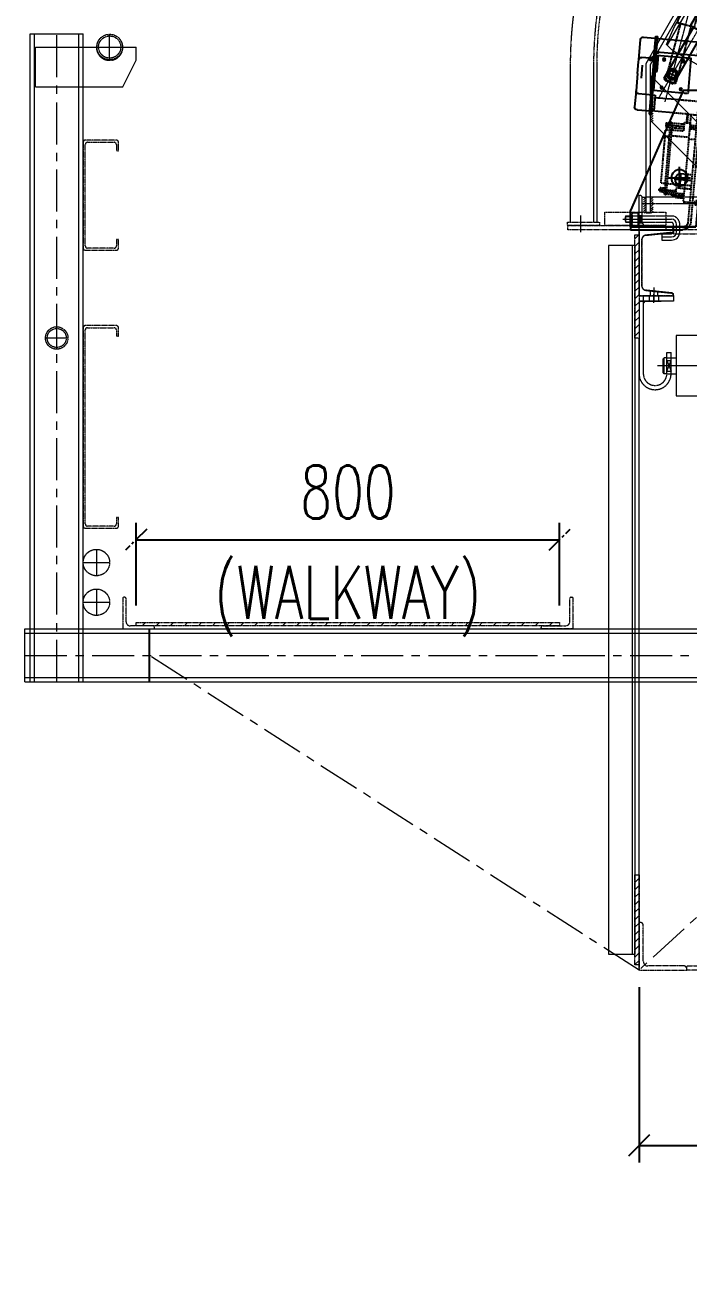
# Model space of a CAD drawing. Header units: millimetres. Extents: x -243837 to -5443, y 40 to 285140.
# Drawn here: x -59514 to -54504, y 52373 to 61803 of the extents above; entities that cross this region are included whole.
import ezdxf

# ---------------------------------------------------------------- set-up
doc = ezdxf.new("R2010")
doc.units = ezdxf.units.MM
for name, pattern in [('( Dashed )', [0.75, 0.5, -0.25]), ('CENTER', [50.8, 31.75, -6.35, 6.35, -6.35]), ('CENTER2', [1.125, 0.75, -0.125, 0.125, -0.125]), ('CONTINOUS', [0]), ('HIDDEN', [0.375, 0.25, -0.125]), ('HIDDEN2', [0.1875, 0.125, -0.0625])]:
    doc.linetypes.add(name, pattern=pattern)
doc.layers.add('1', color=7, linetype='Continuous')
for name, color, linetype, lineweight in [('CEN', 1, 'CENTER', 9), ('DIM', 1, 'Continuous', 9), ('R-CENTER', 1, 'CENTER2', 5), ('R-OBJECT', 2, 'Continuous', 20)]:
    doc.layers.add(name, color=color, linetype=linetype, lineweight=lineweight)
doc.styles.add('KA', font='romans.shx', dxfattribs={"width": 0.7})
doc.dimstyles.new('Copy of rakesh4', dxfattribs={"dimscale": 160, "dimtxt": 2.5, "dimasz": 1, "dimexe": 0.8, "dimexo": 0.8, "dimgap": 1, "dimtad": 1, "dimdec": 0, "dimlfac": 0.25, "dimzin": 0, "dimdsep": 46, "dimtxsty": 'KA', "dimblk": 'OBLIQUE', "dimcen": 1.5, "dimclrd": 1, "dimclre": 1, "dimclrt": 2, "dimadec": 0, "dimazin": 0, "dimtfac": 1, "dimtdec": 0, "dimtmove": 0, "dimatfit": 2, "dimfxl": 0, "dimtolj": 1, "dimtzin": 0, "dimarcsym": 1})

# ---------------------------------------------------------------- blocks, each defined once
blk = doc.blocks.new('_Oblique')
at = {"color": 0, "linetype": 'ByBlock', "lineweight": -2}
blk.add_line((-0.5, -0.5), (0.5, 0.5), dxfattribs=at)
blk = doc.blocks.new('*D323')
at = {"layer": 'DEFPOINTS', "color": 0, "linetype": 'CENTER2', "transparency": 16777216}
for p in [(-55473.9, 57910.9), (-58673.9, 57283.9), (-55473.9, 57283.9)]:
    blk.add_point(p, dxfattribs=at)
at = {"layer": 'DIM', "color": 1, "lineweight": -2, "transparency": 16777216}
for p, q in [((-58673.9, 57411.9), (-58673.9, 58038.9)), ((-55473.9, 57411.9), (-55473.9, 58038.9)), ((-58673.9, 57910.9), (-55473.9, 57910.9))]:
    blk.add_line(p, q, dxfattribs=at)
at = {"layer": 'DIM', "color": 1, "linetype": 'CENTER2', "lineweight": -2, "transparency": 16777216, "xscale": 160, "yscale": 160, "zscale": 160, "rotation": 180}
blk.add_blockref('_Oblique', (-58673.9, 57910.9), dxfattribs=at)
at = {"layer": 'DIM', "color": 1, "linetype": 'CENTER2', "lineweight": -2, "transparency": 16777216, "xscale": 160, "yscale": 160, "zscale": 160}
blk.add_blockref('_Oblique', (-55473.9, 57910.9), dxfattribs=at)
at = {"layer": 'DIM', "color": 2, "linetype": 'CENTER2', "transparency": 16777216, "char_height": 400, "attachment_point": 5, "style": 'KA'}
for s, insert in [('\\A1;800', (-57073.9, 58270.9)), ('\\A1;(WALKWAY)', (-57073.9, 57446.2))]:
    blk.add_mtext(s, dxfattribs=dict(at, insert=insert))
blk = doc.blocks.new('*D324')
at = {"layer": 'DEFPOINTS', "color": 0, "transparency": 16777216}
for p in [(-54873.9, 54655.9), (-49713.9, 54655.9), (-49713.9, 53329.8)]:
    blk.add_point(p, dxfattribs=at)
at = {"layer": 'DIM', "color": 1, "lineweight": -2, "transparency": 16777216}
for p, q in [((-54873.9, 54527.9), (-54873.9, 53201.8)), ((-49713.9, 54527.9), (-49713.9, 53201.8)), ((-54873.9, 53329.8), (-49713.9, 53329.8))]:
    blk.add_line(p, q, dxfattribs=at)
at = {"layer": 'DIM', "color": 1, "lineweight": -2, "transparency": 16777216, "xscale": 160, "yscale": 160, "zscale": 160, "rotation": 180}
blk.add_blockref('_Oblique', (-54873.9, 53329.8), dxfattribs=at)
at = {"layer": 'DIM', "color": 1, "lineweight": -2, "transparency": 16777216, "xscale": 160, "yscale": 160, "zscale": 160}
blk.add_blockref('_Oblique', (-49713.9, 53329.8), dxfattribs=at)
at = {"layer": 'DIM', "color": 2, "transparency": 16777216, "char_height": 400, "attachment_point": 5, "style": 'KA'}
for s, insert in [('\\A1;1290', (-52293.9, 53689.8)), ('\\A1;=           =', (-52293.9, 52969.8))]:
    blk.add_mtext(s, dxfattribs=dict(at, insert=insert))
blk = doc.blocks.new('sdfsdf')
at = {"color": 4, "linetype": 'CONTINOUS', "ltscale": 0.4}
for p, q in [((96750612.5, 320537510.2), (96750612.5, 320537381.2)), ((96750612.5, 320537506.1), (96750644.5, 320537506.1)), ((96750614.5, 320537512.2), (96750642.5, 320537512.2)), ((96750644.5, 320537510.2), (96750644.5, 320537381.2)), ((96750644.5, 320537381.2), (96750612.5, 320537381.2)), ((96750618.6, 320537381.2), (96750618.6, 320537272.3)), ((96750638.4, 320537381.2), (96750638.4, 320537272.3)), ((96750618.6, 320537272.3), (96750638.4, 320537272.3))]:
    blk.add_line(p, q, dxfattribs=at)
for radius in [9.94, 6.65]:
    blk.add_circle((96750628.5, 320537287), radius, dxfattribs=at)
for centre, start, end in [((96750614.5, 320537510.2), 90, 180), ((96750642.5, 320537510.2), 360, 90)]:
    blk.add_arc(centre, 2, start, end, dxfattribs=at)
at = {"layer": 'CEN', "linetype": 'CENTER2', "ltscale": 0.5}
blk.add_line((96750628.5, 320537235), (96750628.5, 320537526.7), dxfattribs=at)
at = {"layer": 'CEN', "linetype": 'CENTER2', "ltscale": 0.4}
blk.add_line((96750640.4, 320537287), (96750616.6, 320537287), dxfattribs=at)
blk = doc.blocks.new('A$C34025915')
at = {"color": 6, "linetype": 'CENTER2', "ltscale": 0.2}
for p, q in [((0, 275.2), (0, 146.2)), ((30, 277.2), (2, 277.2)), ((32, 275.2), (32, 146.2)), ((32, 271.1), (0, 271.1)), ((0, 146.2), (32, 146.2)), ((6.1, 146.2), (6.1, 37.3)), ((25.9, 146.2), (25.9, 37.3)), ((25.9, 37.3), (6.1, 37.3))]:
    blk.add_line(p, q, dxfattribs=at)
for radius in [9.94, 6.65]:
    blk.add_circle((16, 52), radius, dxfattribs=at)
for centre, start, end in [((2, 275.2), 90, 180), ((30, 275.2), 0, 90)]:
    blk.add_arc(centre, 2, start, end, dxfattribs=at)
at = {"layer": 'CEN', "linetype": 'CENTER2', "ltscale": 0.5}
blk.add_line((16, 0), (16, 291.7), dxfattribs=at)
at = {"layer": 'CEN', "linetype": 'CENTER2', "ltscale": 0.4}
blk.add_line((4.1, 52), (27.9, 52), dxfattribs=at)
blk = doc.blocks.new('A$C52244C49')
at = {"color": 4, "linetype": 'Continuous', "ltscale": 0.4}
for p, q in [((153.9, 167.7), (153.9, 56.9)), ((196, 172.7), (158.9, 172.7)), ((191, 145.1), (191, 167.7)), ((199.7, 172.7), (196, 172.7)), ((220.9, 172.7), (199.7, 172.7)), ((205.3, 165.6), (229.2, 165.6)), ((220.9, 172.7), (252.8, 172.7)), ((252.8, 172.7), (282.4, 172.7)), ((257.8, 167.7), (257.8, 141.7)), ((287.4, 167.7), (287.4, 141.7)), ((287.4, 167.7), (287.4, 167.7)), ((156.5, 145.1), (150.3, 145.1)), ((150.3, 145.1), (150.3, 141.7)), ((191, 141.7), (150.3, 141.7)), ((191, 145.1), (156.5, 145.1)), ((178.5, 141.7), (178.5, 56.9)), ((179.5, 141.7), (179, 141)), ((179, 141), (179, 138.1)), ((179, 138.1), (179.5, 137.2)), ((179.5, 141.7), (180.1, 141)), ((179.5, 139.2), (179.5, 139.6)), ((180.1, 138.1), (179.5, 137.2)), ((180.1, 141), (180.1, 138.1)), ((185.1, 141.7), (214.6, 141.7)), ((214.6, 137.2), (185.1, 137.2)), ((189.3, 148.8), (186.1, 145.1)), ((188.7, 145.1), (188.7, 141.7)), ((189.3, 148.8), (194.3, 148.8)), ((191, 145.1), (293.3, 145.1)), ((293.3, 141.7), (191, 141.7)), ((194.3, 148.8), (197, 145.1)), ((214.6, 141.7), (214.6, 137.2)), ((257.8, 141.7), (257.8, 137.2)), ((257.8, 137.2), (287.4, 137.2)), ((261.2, 141.7), (291.9, 141.7)), ((262.2, 137.2), (262.2, 92.6)), ((285.2, 141.7), (285.2, 137.2)), ((286.3, 141.7), (286.3, 137.2)), ((287.4, 129), (287.4, 141.7)), ((293.3, 145.1), (293.3, 141.7)), ((287.4, 101.1), (287.4, 129)), ((394.3, 68.9), (415.8, 68.9)), ((397.7, 66.3), (397.7, 77.9)), ((417.2, 88.1), (417.2, 83.4)), ((417.7, 71.3), (417.7, 77.9)), ((169, 66.2), (153.9, 66.2)), ((159.5, 66.2), (159.5, 56.9)), ((166.1, 66.2), (166.1, 56.9)), ((169, 66.2), (178.5, 66.2))]:
    blk.add_line(p, q, dxfattribs=at)
at = {"color": 3, "linetype": '( Dashed )'}
for p, q in [((429.1, 116.2), (429.1, 83.7)), ((430.3, 116.2), (430.3, 83.4)), ((262.2, 92.6), (262.2, 56.9)), ((287.4, 75.2), (287.4, 101.1)), ((304.6, 103.4), (304.6, 100.9)), ((429.1, 100.9), (304.6, 100.9)), ((307.1, 108.9), (305.6, 104.4)), ((305.6, 104.4), (320.1, 104.4)), ((306, 100.9), (306, 78.9)), ((307.1, 108.9), (307.1, 112.9)), ((307.1, 112.9), (313.6, 112.9)), ((313.6, 108.9), (307.1, 108.9)), ((313.6, 112.9), (313.6, 108.9)), ((313.6, 108.9), (315.5, 104.4)), ((314.3, 100.9), (314.3, 78.9)), ((318.6, 100.9), (318.6, 78.9)), ((320.1, 104.4), (320.1, 111.9)), ((322.8, 104.4), (320.1, 104.4)), ((332, 112.9), (321.1, 112.9)), ((321.8, 103.4), (321.8, 100.9)), ((417.2, 104.4), (322.8, 104.4)), ((329.1, 100.9), (329.1, 68.9)), ((331, 111.9), (331, 104.4)), ((332, 112.9), (417.2, 112.9)), ((417, 104.4), (429.1, 104.4)), ((417.2, 112.9), (417.2, 104.4)), ((417.2, 104.4), (417.2, 88.1)), ((426.5, 108.9), (425.2, 104.4)), ((426.5, 108.9), (426.5, 112.9)), ((426.5, 112.9), (429.1, 112.9)), ((429.1, 108.9), (426.5, 108.9)), ((430.3, 112.9), (433, 112.9)), ((433, 108.9), (430.3, 108.9)), ((430.3, 104.4), (436.5, 104.4)), ((437.5, 100.9), (430.3, 100.9)), ((433, 112.9), (433, 108.9)), ((433, 108.9), (436.5, 104.4)), ((433.4, 104.2), (433.4, 83.4)), ((436.5, 104.4), (436.5, 83.4)), ((436.5, 91.8), (437.5, 91.8)), ((437.5, 103.4), (437.5, 100.9)), ((437.5, 91.8), (437.5, 68.9)), ((287.4, 75.2), (287.4, 76.7)), ((287.4, 75.2), (287.4, 56.9)), ((287.4, 68.9), (394.1, 68.9)), ((288.4, 75.7), (302.2, 75.7)), ((288.4, 74.2), (302.2, 74.2)), ((318.6, 78.9), (303.2, 78.9)), ((303.2, 78.9), (303.2, 76.7)), ((303.2, 76.6), (303.2, 75.2)), ((303.2, 75), (303.2, 68.9)), ((307, 68.9), (307, 56.9)), ((313.6, 68.9), (313.6, 56.9)), ((332.9, 56.9), (332.9, 68.9)), ((415.9, 68.9), (448.1, 68.9)), ((417.7, 56.9), (417.7, 71.3)), ((436.5, 83.4), (423.5, 83.4)), ((423.5, 83.4), (423.5, 56.9)), ((429.1, 83.4), (429.1, 88)), ((433.4, 83.4), (433.4, 68.9)), ((433.4, 83.4), (433.4, 77.9)), ((433.4, 77.9), (441.3, 77.9)), ((433.4, 72.9), (437.5, 72.9)), ((436.5, 83.4), (441.3, 83.4)), ((437.5, 89.8), (438.6, 89.8)), ((438.6, 89.8), (438.6, 68.9)), ((441.3, 80.9), (438.6, 80.9)), ((441.3, 74.8), (438.6, 74.8)), ((441.3, 83.4), (441.3, 68.9)), ((448.1, 68.9), (448.1, 53.5)), ((310.3, 68.5), (310.3, 54.6)), ((397.7, 56.9), (397.7, 66.1)), ((448.1, 53.5), (448.1, 44.6)), ((448.1, 44.6), (444.3, 44.6)), ((444.3, 44.6), (452, 44.6))]:
    blk.add_line(p, q, dxfattribs=at)
at = {"color": 1, "linetype": 'CENTER2', "ltscale": 0.4}
for p, q in [((310.4, 112.9), (310.4, 78.9)), ((397.7, 77.9), (417.7, 77.9)), ((407.7, 87.2), (407.7, 56.9)), ((407.7, 77.9), (407.7, 77.9))]:
    blk.add_line(p, q, dxfattribs=at)
at = {"color": 4, "linetype": 'Continuous', "ltscale": 0.4}
blk.add_lwpolyline([(244.2, 76.9), (185.3, 76.9), (185.3, 140.9), (249.3, 140.9), (249.3, 88.2)], dxfattribs=at)
at = {"color": 3, "linetype": '( Dashed )'}
blk.add_lwpolyline([(249.3, 88.2), (249.3, 76.9), (244.2, 76.9)], dxfattribs=at)
at = {"color": 4, "linetype": 'Continuous', "ltscale": 0.4}
for centre, radius in [((179.5, 139.4), 0.189), ((192.4, 151.7), 2.74), ((191.4, 126.5), 2.33), ((243.2, 126.5), 2.33), ((191.4, 91.3), 2.33), ((243.2, 91.3), 2.33)]:
    blk.add_circle(centre, radius, dxfattribs=at)
at = {"color": 3, "linetype": '( Dashed )'}
blk.add_circle((448.1, 44.6), 3.84, dxfattribs=at)
at = {"color": 4, "linetype": 'Continuous', "ltscale": 0.4}
for centre, radius, start, end in [((158.9, 167.7), 5, 90, 180), ((196, 167.7), 5, 90, 180), ((252.8, 167.7), 5, 0, 90), ((282.4, 167.7), 5, 0, 90), ((407.7, 77.2), 10, 4.0575, 175.9425), ((416.2, 83.4), 1, 270, 0)]:
    blk.add_arc(centre, radius, start, end, dxfattribs=at)
at = {"color": 3, "linetype": '( Dashed )'}
for centre, start, end in [((305.6, 103.4), 90, 180), ((321.1, 111.9), 90, 180), ((322.8, 103.4), 90, 180), ((332, 111.9), 90, 180), ((436.5, 103.4), 0, 90), ((288.4, 76.7), 180, 270), ((288.4, 75.2), 180, 270), ((302.2, 76.7), 270, 0), ((302.2, 75.2), 270, 0)]:
    blk.add_arc(centre, 1, start, end, dxfattribs=at)
at = {"layer": 'CEN', "linetype": 'CENTER2', "ltscale": 0.4}
for p, q in [((194.2, 126.5), (188.6, 126.5)), ((191.4, 123.7), (191.4, 129.3)), ((240.4, 126.5), (246, 126.5)), ((243.2, 123.7), (243.2, 129.3)), ((191.4, 94.1), (191.4, 88.5)), ((243.2, 94.1), (243.2, 88.5)), ((194.2, 91.3), (188.6, 91.3)), ((240.4, 91.3), (246, 91.3)), ((162.8, 68.5), (162.8, 54.6))]:
    blk.add_line(p, q, dxfattribs=at)
at = {"color": 2, "linetype": 'CENTER2', "ltscale": 0.4, "rotation": 114.9653091154607}
blk.add_blockref('sdfsdf', (331423107, 47578514), dxfattribs=at)
at = {"extrusion": (0, 0, -1), "zscale": -1, "rotation": 260.0346911340956}
blk.add_blockref('A$C34025915', (-265.7, 133.6), dxfattribs=at)
blk = doc.blocks.new('A$C29186A4B')
at = {"color": 4}
for p, q in [((4.5, 348.2), (-0.4, 347.8)), ((-0.4, 347.8), (7.7, 255)), ((4.5, 348.2), (12.7, 255)), ((-2.4, 255), (42.7, 255)), ((-2.4, 255), (19.5, 5)), ((42.7, 255), (139.3, 35)), ((139.3, 5), (139.3, 35)), ((43.7, 5), (19.5, 5)), ((139.3, 5), (43.7, 5)), ((139.3, 5), (139.3, 0)), ((139.3, 0), (43.7, 0))]:
    blk.add_line(p, q, dxfattribs=at)
at = {"color": 3, "linetype": '( Dashed )'}
for p, q in [((7.7, 255), (28.8, 13.7)), ((12.7, 255), (33.8, 14.1))]:
    blk.add_line(p, q, dxfattribs=at)
at = {"color": 1}
for p, q in [((49.3, 75), (49.3, 115)), ((69.3, 95), (29.3, 95))]:
    blk.add_line(p, q, dxfattribs=at)
at = {"color": 4}
blk.add_circle((49.3, 95), 15, dxfattribs=at)
at = {"color": 3, "linetype": '( Dashed )'}
for radius, end in [(15, 221.8103), (10, 270)]:
    blk.add_arc((43.7, 15), radius, 185, end, dxfattribs=at)
at = {"color": 4}
blk.add_arc((43.7, 15), 15, 221.8103, 270, dxfattribs=at)
blk = doc.blocks.new('A$C0224318D')
at = {"rotation": 275}
blk.add_blockref('A$C52244C49', (-1.8, 491.6), dxfattribs=at)
at = {"color": 3, "linetype": '( Dashed )'}
blk.add_blockref('A$C29186A4B', (63.3, 0), dxfattribs=at)
blk = doc.blocks.new('A$C31830CC7')
at = {"layer": 'R-OBJECT', "color": 7, "linetype": 'CONTINOUS', "ltscale": 0.8}
for p, q in [((-591.6, 155.5), (-537.7, 248.9)), ((-577.9, 191.3), (-561.9, 219.1)), ((-593, 157.2), (-577.9, 191.3)), ((-576.8, 143.2), (-280.5, -27.8))]:
    blk.add_line(p, q, dxfattribs=at)
at = {"layer": 'R-OBJECT', "lineweight": 9}
for p, q in [((-631.5, 121.6), (-572.9, 223.1)), ((-623.5, 119.5), (-565.9, 219.1)), ((-645, -127.9), (-644, -127.9)), ((-645, -192.9), (-645, -127.9)), ((-639, -131.6), (-631.5, -131.6)), ((-639, -177.9), (-639, -131.6)), ((-307.7, -131.6), (-623.5, -131.6)), ((-657.2, -160.9), (-658.5, -163)), ((-658.5, -182.7), (-658.5, -163)), ((-657.2, -160.9), (-646.5, -160.9)), ((-646.5, -184.9), (-646.5, -160.9)), ((-646.5, -162.9), (-645, -162.9)), ((-623.5, -161.6), (-631.5, -161.6)), ((-675.9, -172.9), (-584, -172.9)), ((-670, -178.9), (-670, -166.9)), ((-670, -166.9), (-658.5, -166.9)), ((-670, -167.6), (-658.5, -167.6)), ((-670, -178.1), (-657.5, -178.1)), ((-670, -178.9), (-658.5, -178.9)), ((-657.2, -184.9), (-658.5, -182.7)), ((-657.2, -166.9), (-646.5, -166.9)), ((-657.2, -178.9), (-646.5, -178.9)), ((-657.2, -184.9), (-646.5, -184.9)), ((-646.5, -182.9), (-645, -182.9)), ((-645, -166.9), (-642, -166.9)), ((-645, -178.9), (-642, -178.9)), ((-580, -186.9), (-630, -186.9)), ((-586, -186.9), (-630, -186.9)), ((630, -186.9), (-586, -186.9)), ((-580, -186.9), (-580, -192.9)), ((-580, -187.9), (-580, -196.6)), ((-580, -196.6), (-580, -187.9)), ((-574, -196.6), (-574, -182.9)), ((-568, -196.6), (-568, -186.9)), ((-580, -192.9), (-645, -192.9)), ((-602, -200.6), (-584, -200.6)), ((-602, -200.6), (-602, -212.6)), ((-602, -206.6), (-584, -206.6)), ((-587, -200.6), (-584, -200.6)), ((-580, -191.9), (-580, -196.6)), ((-580, -191.9), (-580, -196.6)), ((-602, -212.6), (-584, -212.6))]:
    blk.add_line(p, q, dxfattribs=at)
at = {"layer": 'R-OBJECT', "color": 0, "lineweight": 9}
for p, q in [((-631.5, -161.6), (-631.5, 121.6)), ((-623.5, -161.6), (-623.5, 119.5)), ((-623.5, 98.4), (-393.5, -131.6)), ((-623.5, 13.5), (-478.3, -131.6))]:
    blk.add_line(p, q, dxfattribs=at)
at = {"layer": 'R-OBJECT', "color": 1, "linetype": 'Continuous', "lineweight": 9}
for p, q in [((-623.5, 97.6), (-623.1, 98)), ((-623.5, 93.2), (-620.9, 95.8)), ((-623.5, 88.8), (-618.7, 93.6)), ((-623.5, 84.4), (-618.5, 89.4)), ((-623.5, 80), (-618.5, 85)), ((-623.5, 75.6), (-618.5, 80.6)), ((-623.5, 71.1), (-618.5, 76.1)), ((-623.5, 66.7), (-618.5, 71.7)), ((-623.5, 62.3), (-618.5, 67.3)), ((-623.5, 57.9), (-618.5, 62.9)), ((-623.5, 53.5), (-618.5, 58.5)), ((-623.5, 49), (-618.5, 54)), ((-623.5, 44.6), (-618.5, 49.6)), ((-623.5, 40.2), (-618.5, 45.2)), ((-623.5, 35.8), (-618.5, 40.8)), ((-623.5, 31.4), (-618.5, 36.4)), ((-623.5, 26.9), (-618.5, 31.9)), ((-623.5, 22.5), (-618.5, 27.5)), ((-623.5, 18.1), (-618.5, 23.1)), ((-623.5, 13.7), (-618.5, 18.7)), ((-621.3, 11.4), (-618.5, 14.3)), ((-619.1, 9.2), (-618.5, 9.8)), ((-636.5, -131.9), (-636.2, -131.6)), ((-636.5, -136.3), (-631.8, -131.6)), ((-636.5, -140.7), (-631.5, -135.7)), ((-635.2, -143.9), (-631.5, -140.2)), ((-623.5, -132.2), (-623, -131.6)), ((-623.5, -136.6), (-618.5, -131.6)), ((-623.5, -141), (-618.5, -136)), ((-621.9, -143.9), (-618.5, -140.4)), ((-636.5, -145.2), (-635.2, -143.9)), ((-636.5, -149.6), (-631.5, -144.6)), ((-636.5, -154), (-631.5, -149)), ((-636.5, -158.4), (-631.5, -153.4)), ((-635.3, -161.6), (-631.5, -157.8)), ((-623.5, -145.4), (-621.9, -143.9)), ((-623.5, -149.8), (-618.5, -144.8)), ((-623.5, -154.3), (-618.5, -149.3)), ((-623.5, -158.7), (-618.5, -153.7)), ((-622, -161.6), (-618.5, -158.1))]:
    blk.add_line(p, q, dxfattribs=at)
at = {"layer": 'R-OBJECT', "linetype": 'HIDDEN', "lineweight": 9}
for p, q in [((-623.5, -131.6), (-631.5, -131.6)), ((639, -143.9), (-639, -143.9)), ((-645, -165.9), (-639, -165.9)), ((-645, -179.9), (-639, -179.9)), ((-640, -166.9), (-584, -166.9)), ((-640, -178.9), (-584, -178.9))]:
    blk.add_line(p, q, dxfattribs=at)
at = {"layer": 'R-OBJECT', "linetype": 'HIDDEN2', "lineweight": 9}
for p, q in [((-642, -178.9), (-642, -166.9)), ((-642, -167.6), (-640, -167.6)), ((-642, -178.1), (-640, -178.1)), ((-640, -178.9), (-640, -166.9)), ((-580, -186.9), (-580, -182.9)), ((-568, -186.9), (-568, -182.9))]:
    blk.add_line(p, q, dxfattribs=at)
at = {"layer": 'R-OBJECT', "color": 7, "linetype": 'CONTINOUS', "ltscale": 0.8}
blk.add_arc((-548.4, 192.6), 56.9, 218.4452, 240, dxfattribs=at)
at = {"layer": 'R-OBJECT', "lineweight": 9}
for centre, radius, start, end in [((-644, -132.9), 5, 0, 90), ((-654.2, -163.9), 4.24, 135, 225), ((-660.9, -172.9), 10.9, 146.6036, 213.3964), ((-643.4, -172.9), 15, 156.4634, 203.5366), ((-654.2, -181.9), 4.24, 135, 225), ((-630, -177.9), 9, 180, 270), ((-584, -182.9), 10, 0, 90), ((-584, -196.6), 4, 270, 0), ((-584, -196.6), 10, 270, 0), ((-584, -196.6), 16, 270, 0)]:
    blk.add_arc(centre, radius, start, end, dxfattribs=at)
at = {"layer": 'R-OBJECT', "color": 0, "lineweight": 9}
blk.add_arc((-586, -192.9), 6, 0, 90, dxfattribs=at)
at = {"layer": 'R-OBJECT', "linetype": 'HIDDEN2', "lineweight": 9}
for radius in [16, 4]:
    blk.add_arc((-584, -182.9), radius, 0, 90, dxfattribs=at)

msp = doc.modelspace()

# ---------------------------------------------------------------- hatches: boundary and pattern name
at = {"layer": 'R-OBJECT', "linetype": 'CENTER2'}
h = msp.add_hatch(dxfattribs=at)
h.set_pattern_fill('ANSI31', color=256, scale=320.000205)
h.set_pattern_definition([(45, (15359572.404, 1788234.77), (-28.28428936, 28.28428936), [])])
h.paths.add_polyline_path([(-54905.92, 59434.49), (-54905.92, 60214.49), (-54873.92, 60214.49), (-54873.92, 59434.49)])
h = msp.add_hatch(dxfattribs=at)
h.set_pattern_fill('ANSI31', color=256, scale=47.999983, style=0)
h.set_pattern_definition([(135, (-212329.7024, 89313.208), (4.24263915, 4.24263915), [])])
h.paths.add_polyline_path([(-54830.36, 59714.49), (-54841.92, 59714.49), (-54841.92, 59702.93, 0.4142136)])
h.paths.add_polyline_path([(-54862.36, 59714.49), (-54873.92, 59714.49), (-54873.92, 59702.93, 0.4142136)])
h = msp.add_hatch(dxfattribs=at)
h.set_pattern_fill('ANSI31', color=256, scale=600.000384)
h.set_pattern_definition([(45, (15603717.74, 1247418.54), (-53.03304255, 53.03304255), [])])
h.paths.add_polyline_path([(-58673.93, 57283.91), (-55473.93, 57283.91), (-55473.93, 57259.91), (-58673.93, 57259.91)])
h = msp.add_hatch(dxfattribs=at)
h.set_pattern_fill('ANSI31', color=256, scale=320.000205)
h.set_pattern_definition([(45, (15359572.407, 1783596.19), (-28.28428936, 28.28428936), [])])
h.paths.add_polyline_path([(-54905.93, 54695.91), (-54905.93, 55375.91), (-54873.93, 55375.91), (-54873.93, 54695.91)])

# ---------------------------------------------------------------- linework, layer by layer
at = {"layer": '1', "color": 6}
msp.add_line((-58573.93, 56835.91, 775.75), (-58573.93, 57235.91, 775.75), dxfattribs=at)
at = {"layer": 'R-CENTER', "color": 1, "linetype": 'CENTER', "ltscale": 10}
for p, q in [((-59273.93, 56835.91, 775.75), (-59273.93, 61735.91, 775.75)), ((-49851.92, 59225.89, 1440242067.22), (-54735.92, 59225.89, 1440242067.22)), ((-59513.93, 57035.91, 775.75), (-46613.92, 57035.91, 775.75)), ((-54873.93, 54655.9, 775.75), (-58573.93, 57035.91, 775.75)), ((-52293.92, 57035.91, 775.75), (-54873.93, 54655.9, 775.75))]:
    msp.add_line(p, q, dxfattribs=at)
at = {"layer": 'R-OBJECT'}
for p, q in [((-59473.93, 61735.91, 775.75), (-59073.93, 61735.91, 775.75)), ((-59473.93, 56835.91, 775.75), (-59473.93, 61735.91, 775.75)), ((-59441.93, 56835.91, 775.75), (-59441.93, 61735.91, 775.75)), ((-59105.93, 56835.91, 775.75), (-59105.93, 61735.91, 775.75)), ((-59073.93, 56835.91, 775.75), (-59073.93, 61735.91, 775.75)), ((-58873.93, 61539.31, 775.75), (-58873.93, 61732.51, 775.75)), ((-59433.93, 61635.91, 775.75), (-58974.53, 61635.91, 775.75)), ((-59433.93, 61335.91, 775.75), (-59433.93, 61635.91, 775.75)), ((-58970.53, 61635.91, 775.75), (-58777.33, 61635.91, 775.75)), ((-58773.33, 61635.91, 775.75), (-58673.93, 61635.91, 775.75)), ((-58673.93, 61535.91, 775.75), (-58673.93, 61635.91, 775.75)), ((-58773.93, 61335.91, 775.75), (-58673.93, 61535.91, 775.75)), ((-55393.78, 61497.28, 775.75), (-55393.78, 60310.49, 775.75)), ((-55217.78, 61497.28, 775.75), (-55217.78, 60310.49, 775.75)), ((-55193.78, 61497.28, 775.75), (-55193.78, 60310.49, 775.75)), ((-59433.93, 61335.91, 775.75), (-58773.93, 61335.91, 775.75)), ((-55313.78, 60237.04, 775.75), (-55313.78, 60362.45, 775.75)), ((-54874.04, 60254.49, 775.75), (-55074.04, 60254.49, 775.75)), ((-54873.93, 60254.49, 775.75), (-55073.93, 60254.49, 775.75)), ((-55105.92, 60134.49, 775.75), (-55105.92, 54775.91, 775.75)), ((-54905.92, 60134.49, 775.75), (-55105.92, 60134.49, 775.75)), ((-54925.92, 60134.49, 775.75), (-54925.92, 54775.91, 775.75)), ((-54905.92, 60134.49, 775.75), (-54905.92, 54775.91, 775.75)), ((-54789.92, 59788.42, 775.75), (-54789.92, 59754.49, 775.75)), ((-54761.92, 59816.29, 775.75), (-54761.92, 59722.62, 775.75)), ((-54873.92, 59754.49, 775.75), (-54613.92, 59754.49, 775.75)), ((-54873.92, 59714.49, 775.75), (-54873.92, 59165.89, 775.75)), ((-54873.92, 59714.49, 775.75), (-54705.92, 59714.49, 775.75)), ((-54613.92, 59714.49, 775.75), (-54873.92, 59714.49, 775.75)), ((-54705.92, 59714.49, 775.75), (-54873.92, 59714.49, 775.75)), ((-54841.92, 59754.49, 775.75), (-54841.92, 59165.89, 775.75)), ((-54797.92, 59754.49, 775.75), (-54797.92, 59714.49, 775.75)), ((-54761.92, 59702.49, 775.75), (-54761.92, 59766.49, 775.75)), ((-54761.92, 59702.49, 775.75), (-54761.92, 59766.49, 775.75)), ((-54733.92, 59780.55, 775.75), (-54733.92, 59754.49, 775.75)), ((-54725.92, 59754.49, 775.75), (-54725.92, 59714.49, 775.75)), ((-54613.92, 59754.49, 775.75), (-54613.92, 59714.49, 775.75)), ((-59273.93, 59351.11, 775.75), (-59273.93, 59520.71, 775.75)), ((-59358.73, 59435.91, 775.75), (-59189.13, 59435.91, 775.75)), ((-54873.93, 54655.9, 775.75), (-54873.92, 59434.49, 775.75)), ((-49993.92, 59454.49, 775.75), (-54593.92, 59454.49, 775.75)), ((-54593.92, 59454.49, 775.75), (-54593.92, 58997.29, 775.75)), ((-54663.92, 59165.89, 775.75), (-54663.92, 59325.89, 775.75)), ((-54663.92, 59325.89, 775.75), (-54631.92, 59325.89, 775.75)), ((-54631.92, 59165.89, 775.75), (-54631.92, 59325.89, 775.75)), ((-54683.92, 59285.89, 775.75), (-54691.92, 59277.89, 775.75)), ((-54691.92, 59173.89, 775.75), (-54691.92, 59277.89, 775.75)), ((-54683.92, 59165.89, 775.75), (-54683.92, 59285.89, 775.75)), ((-54663.92, 59285.89, 775.75), (-54683.92, 59285.89, 775.75)), ((-54663.92, 59285.89, 775.75), (-54631.92, 59285.89, 775.75)), ((-54663.92, 59285.89, 775.75), (-54631.92, 59285.89, 775.75)), ((-54663.92, 59185.89, 775.75), (-54631.92, 59265.89, 775.75)), ((-54663.92, 59265.89, 775.75), (-54631.92, 59185.89, 775.75)), ((-54663.92, 59265.89, 775.75), (-54631.92, 59265.89, 775.75)), ((-54631.92, 59285.89, 775.75), (-54593.92, 59285.89, 775.75)), ((-54683.92, 59165.89, 775.75), (-54691.92, 59173.89, 775.75)), ((-54663.92, 59165.89, 775.75), (-54683.92, 59165.89, 775.75)), ((-54663.92, 59185.89, 775.75), (-54631.92, 59185.89, 775.75)), ((-54663.92, 59185.89, 775.75), (-54631.92, 59185.89, 775.75)), ((-54663.92, 59165.89, 775.75), (-54631.92, 59165.89, 775.75)), ((-54631.92, 59165.89, 775.75), (-54593.92, 59165.89, 775.75)), ((-54593.92, 58997.29, 775.75), (-49993.92, 58997.29, 775.75)), ((-58973.93, 57837.8, 775.75), (-58973.93, 57637.8, 775.75)), ((-59073.93, 57737.8, 775.75), (-58873.93, 57738.13, 775.75)), ((-58973.93, 57537.8, 775.75), (-58973.93, 57337.8, 775.75)), ((-59073.93, 57437.8, 775.75), (-58873.93, 57438.13, 775.75)), ((-59513.93, 57235.91, 775.75), (-46613.92, 57235.91, 775.75)), ((-59513.93, 56835.91, 775.75), (-59513.93, 57235.91, 775.75)), ((-59513.93, 57203.91, 775.75), (-46613.92, 57203.91, 775.75)), ((-59513.93, 56867.91, 775.75), (-46613.92, 56867.91, 775.75)), ((-59513.93, 56835.91, 775.75), (-46613.92, 56835.91, 775.75)), ((-55105.92, 54775.91, 775.75), (-54905.93, 54775.91, 775.75))]:
    msp.add_line(p, q, dxfattribs=at)
at = {"layer": 'R-OBJECT', "linetype": 'CENTER2', "elevation": 775.75}
for points in [[(-58807.26, 60851.34), (-58807.26, 60915.34, 0.4142136), (-58823.26, 60931.34), (-59057.93, 60931.34, 0.4142136), (-59073.93, 60915.34), (-59073.93, 60115.34, 0.4142136), (-59057.93, 60099.34), (-58823.26, 60099.34, 0.4142136), (-58807.26, 60115.34), (-58807.26, 60179.34), (-58823.26, 60179.34), (-58823.26, 60131.34, -0.4142136), (-58839.26, 60115.34), (-59041.93, 60115.34, -0.4142136), (-59057.93, 60131.34), (-59057.93, 60899.34, -0.4142136), (-59041.93, 60915.34), (-58839.26, 60915.34, -0.4142136), (-58823.26, 60899.34), (-58823.26, 60851.34)], [(-54631.83, 59775.7, -0.383864), (-54613.92, 59755.81), (-54613.92, 59754.49), (-54873.92, 59754.49), (-54873.92, 60254.49), (-54613.92, 60254.49), (-54613.92, 60253.17, -0.383864), (-54631.83, 60233.28), (-54819.89, 60213.51, 0.383864), (-54853.92, 60175.72), (-54853.92, 59833.26, 0.383864), (-54819.89, 59795.47)], [(-54873.92, 59754.49), (-54613.92, 59754.49), (-54613.92, 59766.1, 0.383864), (-54622.52, 59775.64), (-54825.86, 59797.02, -0.383864), (-54852.72, 59826.85), (-54852.72, 60182.13, -0.383864), (-54825.86, 60211.96), (-54622.52, 60233.34, 0.383864), (-54613.92, 60242.88), (-54613.92, 60254.49), (-54873.92, 60254.49)], [(-58823.26, 58077.57), (-58823.26, 58029.57, -0.4142136), (-58839.26, 58013.57), (-59041.93, 58013.57, -0.4142136), (-59057.93, 58029.57), (-59057.93, 59497.57, -0.4142136), (-59041.93, 59513.57), (-58839.26, 59513.57, -0.4142136), (-58823.26, 59497.57), (-58823.26, 59449.57), (-58807.26, 59449.57), (-58807.26, 59513.57, 0.4142136), (-58823.26, 59529.57), (-59057.93, 59529.57, 0.4142136), (-59073.93, 59513.57), (-59073.93, 58013.57, 0.4142136), (-59057.93, 57997.57), (-58823.26, 57997.57, 0.4142136), (-58807.26, 58013.57), (-58807.26, 58077.57)], [(-58545.93, 57259.91), (-58719.93, 57259.91, -0.4142136), (-58749.93, 57289.91), (-58749.93, 57463.91, 0.4142136), (-58761.93, 57475.91), (-58773.93, 57475.91), (-58773.93, 57235.91), (-58533.93, 57235.91), (-58533.93, 57247.91, 0.4142136)], [(-55601.93, 57259.91), (-55427.93, 57259.91, 0.4142136), (-55397.93, 57289.91), (-55397.93, 57463.91, -0.4142136), (-55385.93, 57475.91), (-55373.93, 57475.91), (-55373.93, 57235.91), (-55613.93, 57235.91), (-55613.93, 57247.91, -0.4142136)], [(-54841.92, 54721.9), (-54841.92, 54993.91, 0.4142136), (-54863.92, 55015.91), (-54873.92, 55015.91), (-54873.92, 54655.9), (-54513.92, 54655.9), (-54513.92, 54665.9, 0.4142136), (-54535.92, 54687.9), (-54807.92, 54687.9, -0.4142136)]]:
    msp.add_lwpolyline(points, format="xyb", close=True, dxfattribs=at)
at = {"layer": 'R-OBJECT', "linetype": 'CENTER2'}
for points, elevation in [([(-55132.74, 60286.49), (-55132.74, 60386.49), (-54672.73, 60386.49), (-54672.73, 60286.49)], 4320731411.5), ([(-55413.78, 60310.49), (-55173.78, 60310.49), (-55173.78, 60286.49), (-55413.78, 60286.49)], 1440246344.4), ([(-54672.78, 60254.49), (-55411.78, 60254.49), (-55411.78, 60286.49), (-54672.78, 60286.49)], 1440246344.4), ([(-54613.92, 60222.49), (-53893.92, 60222.49), (-53893.92, 60254.49), (-54613.92, 60254.49)], 775.75), ([(-54905.92, 59434.49), (-54905.92, 60214.49), (-54873.92, 60214.49), (-54873.92, 59434.49)], 775.75), ([(-58673.93, 57283.91), (-55473.93, 57283.91), (-55473.93, 57259.91), (-58673.93, 57259.91)], 775.75), ([(-54905.93, 54695.91), (-54905.93, 55375.91), (-54873.93, 55375.91), (-54873.93, 54695.91)], 775.75), ([(-54513.92, 54687.9), (-53793.92, 54687.9), (-53793.92, 54655.9), (-54513.92, 54655.9)], 775.75)]:
    msp.add_lwpolyline(points, close=True, dxfattribs=dict(at, elevation=elevation))
for centre, radius in [((-58873.93, 61635.91, 775.75), 96.6), ((-58873.93, 61635.91, 775.75), 83.8), ((-59273.93, 59435.91, 775.75), 84.8), ((-59273.93, 59435.91, 775.75), 72), ((-58973.93, 57737.8, 775.75), 100), ((-58973.93, 57437.8, 775.75), 100)]:
    msp.add_circle(centre, radius, dxfattribs=at)
for centre, radius, start, end in [((-52294, 61497.28, 2880487635.87), 3099.78, 0, 180), ((-52294, 61497.28, 2880487635.87), 2923.78, 0, 180), ((-52294, 61497.28, 2880487635.87), 2899.78, 0, 180), ((-58873.93, 61635.91, 775.75), 100.6, 180, 0), ((-54841.92, 59714.49, 1440242067.22), 11.56, 270, 0), ((-54752.92, 59165.89, 1440242067.22), 121, 180, 0), ((-54752.92, 59165.89, 1440242067.22), 89, 180, 0)]:
    msp.add_arc(centre, radius, start, end, dxfattribs=at)

# ---------------------------------------------------------------- block references
at = {"xscale": -4.125002641929246, "yscale": 4.125002641929246, "zscale": 4.125002641929246}
msp.add_blockref('A$C0224318D', (-54103.86, 60254.49, 2880484180.91), dxfattribs=at)
at = {"layer": 'R-OBJECT', "linetype": 'CENTER2', "xscale": 4, "yscale": 4, "zscale": 4}
msp.add_blockref('A$C31830CC7', (-52294.06, 61025.89, 1440246344.4), dxfattribs=at)

# ---------------------------------------------------------------- dimensions: what is measured, and where the dimension line sits
at = {"layer": 'DIM', "linetype": 'CENTER2'}
dim = msp.add_linear_dim(base=(-55473.93, 57910.94, 775.75), p1=(-58673.93, 57283.91, 775.75), p2=(-55473.93, 57283.91, 775.75), text='<>\\X(WALKWAY)', dimstyle='Copy of rakesh4', dxfattribs=at)
dim.commit()
dim.dimension.update_dxf_attribs({"geometry": '*D323', "text_midpoint": (-57073.93, 57910.94, 775.75)})
at = {"layer": 'DIM'}
dim = msp.add_linear_dim(base=(-49713.93, 53329.77, 775.75), p1=(-54873.93, 54655.9, 775.75), p2=(-49713.93, 54655.9, 775.75), angle=180, text='<>\\X=           =', dimstyle='Copy of rakesh4', dxfattribs=at)
dim.commit()
dim.dimension.update_dxf_attribs({"geometry": '*D324', "text_midpoint": (-52293.93, 53329.77, 775.75)})

doc.saveas('drawing.dxf')
